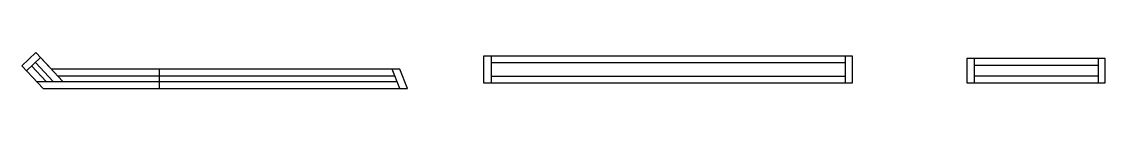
# Model space of a CAD drawing. Header units: metres. Extents: x 1718 to 2784, y 16601 to 16636.
import ezdxf

# ---------------------------------------------------------------- set-up
doc = ezdxf.new("R2010")
doc.units = ezdxf.units.M
doc.layers.add('Painéis', color=7, linetype='Continuous')
doc.layers.add('SARR_2.2x7', color=7, linetype='Continuous')

msp = doc.modelspace()

# ---------------------------------------------------------------- linework, layer by layer
at = {"layer": 'Painéis', "color": 7, "lineweight": 25}
msp.add_line((1853.7, 16600.9), (1853.7, 16619.9), dxfattribs=at)
for points in [[(1718.3, 16623.2), (1739.4, 16600.9), (2097.7, 16600.9), (2090.1, 16619.9), (1747.6, 16619.9), (1732.1, 16636.3), (1718.3, 16623.2)], [(2416.7, 16606), (2172.7, 16606), (2172.7, 16633), (2416.7, 16633)], [(2416.7, 16633), (2534.7, 16633), (2534.7, 16606), (2416.7, 16606)], [(2647.6, 16630.4), (2647.6, 16606.4), (2783.6, 16606.4), (2783.6, 16630.4), (2647.6, 16630.4)]]:
    msp.add_lwpolyline(points, dxfattribs=at)
at = {"layer": 'SARR_2.2x7', "color": 7, "lineweight": 25}
for p, q in [((1736.9, 16631.2), (1723.1, 16618.1)), ((1758.9, 16607.9), (1736.7, 16631.4)), ((2179.7, 16633), (2179.7, 16606)), ((2527.7, 16633), (2527.7, 16606)), ((2654.6, 16630.4), (2654.6, 16606.4)), ((2776.6, 16630.4), (2776.6, 16606.4)), ((1728.2, 16622.9), (1742.4, 16607.9)), ((1749.3, 16607.9), (1731.8, 16626.4)), ((2090.1, 16600.9), (2082.6, 16619.9)), ((2416.7, 16626), (2179.7, 16626)), ((2527.7, 16626), (2416.7, 16626)), ((2776.6, 16623.4), (2654.6, 16623.4)), ((1853.7, 16612.9), (1754.2, 16612.9)), ((2085.4, 16612.9), (1853.7, 16612.9)), ((2179.7, 16613), (2416.7, 16613)), ((2416.7, 16613), (2527.7, 16613)), ((2654.6, 16613.4), (2776.6, 16613.4)), ((1732.8, 16607.9), (1853.7, 16607.9)), ((1853.7, 16607.9), (2087.4, 16607.9))]:
    msp.add_line(p, q, dxfattribs=at)

doc.saveas('drawing.dxf')
